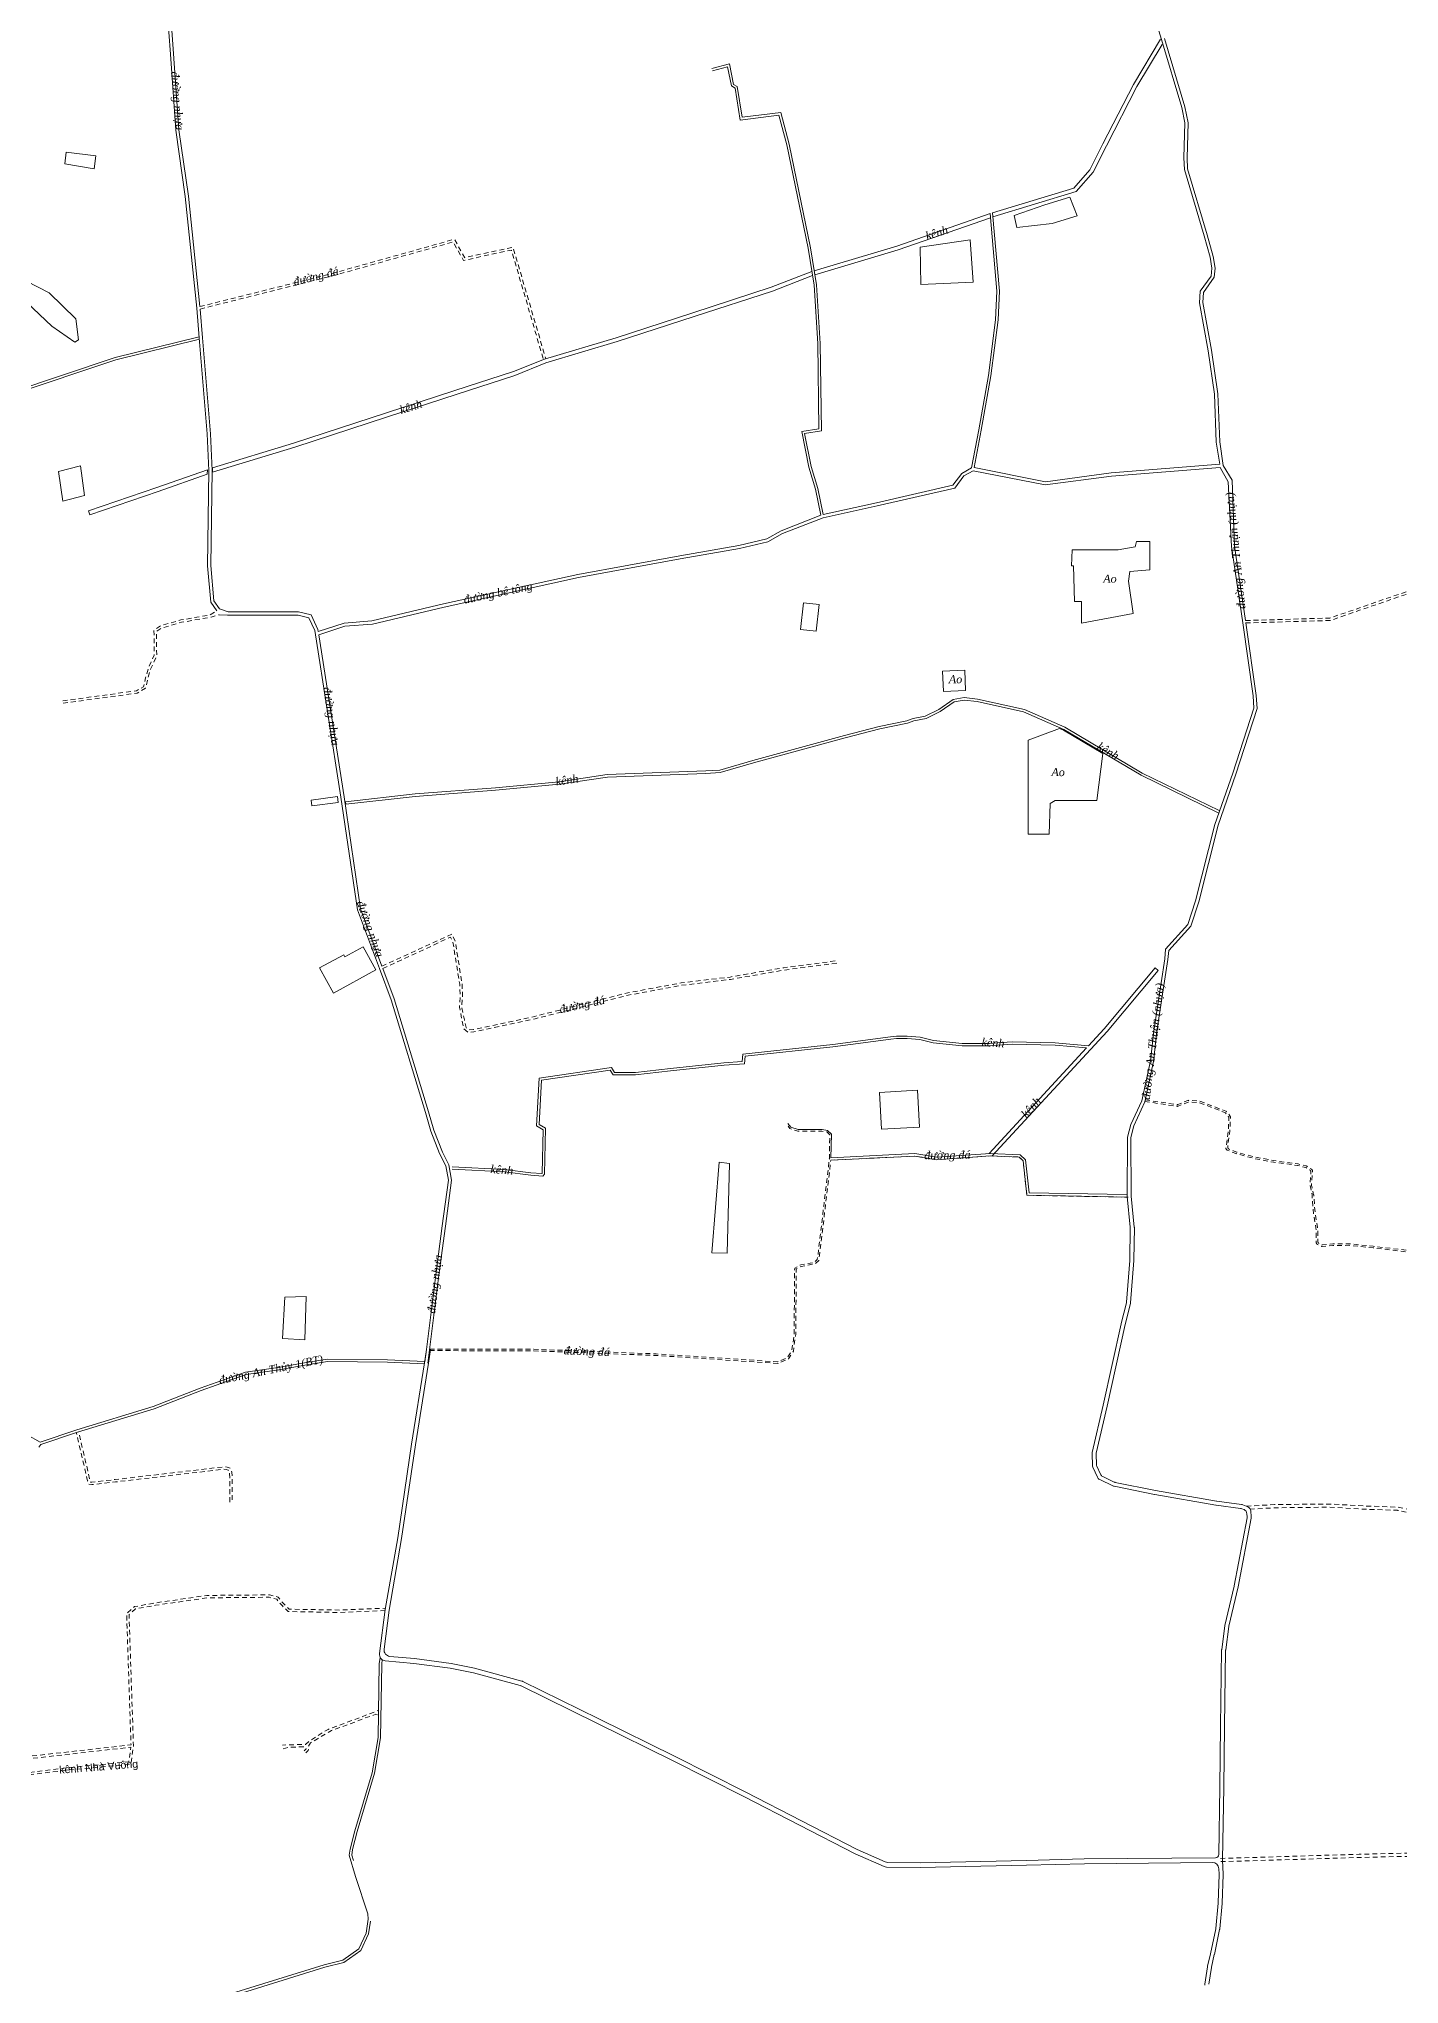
# Model space of a CAD drawing. Header units: metres. Extents: x 556238 to 587446, y 1177111 to 1219372.
# Drawn here: x 561536 to 563236, y 1209762 to 1212193 of the extents above; entities that cross this region are included whole.
import ezdxf

# ---------------------------------------------------------------- set-up
doc = ezdxf.new("R2010")
doc.units = ezdxf.units.M
doc.header["$MEASUREMENT"] = 0
doc.linetypes.add('Xr_Nen GT$0$MON', pattern=[10, 6, -4])
for name, color, linetype, lineweight in [('Xr_Nen GT$0$DUONG BT-NEN BT', 38, 'Continuous', 0), ('Xr_Nen GT$0$DUONG NHUA', 38, 'Continuous', 0), ('Xr_Nen GT$0$DUONG_DA', 38, 'Xr_Nen GT$0$MON', 0), ('Xr_Nen GT$0$TEN DUONG', 7, 'Continuous', 0), ('Xr_Nen GT$1$SONG_HO', 250, 'Continuous', 0)]:
    doc.layers.add(name, color=color, linetype=linetype, lineweight=lineweight)
doc.styles.add('Xr_Nen GT$0$ROMANS', font='romans.shx')
doc.styles.add('Xr_Nen GT$0$STANDARD', font='VNARIAL.TTF')
doc.linetypes.add('Xr_Nen GT$0$TL_P', pattern='A,2,[130,ltypeshp.shx,S=1,R=0,X=0,Y=-1],2', length=4)
doc.linetypes.add('Xr_Nen GT$1$TL_T', pattern='A,2,[130,ltypeshp.shx,S=1,R=0,X=0,Y=1],2', length=4)

msp = doc.modelspace()

# ---------------------------------------------------------------- linework, layer by layer
at = {"layer": 'Xr_Nen GT$0$DUONG BT-NEN BT', "flags": 128}
for points in [[(561884.70284, 1211452.2465), (561917.36706, 1211462.9976), (561951.94263, 1211465.56534), (562041.38827, 1211486.89603), (562209.37684, 1211523.76687), (562336.70069, 1211547.15471), (562410.5343, 1211559.94086), (562445.55342, 1211568.31847), (562463.66472, 1211578.3384), (562513.28473, 1211597.82885), (562506.47514, 1211630.17167), (562498.00295, 1211657.75597), (562489.2504, 1211702.18858), (562510.84821, 1211705.54213), (562509.2777, 1211812.13647), (562504.6435, 1211885.24142), (562497.43835, 1211931.2764), (562470.45339, 1212060.66097), (562460.72502, 1212097.81797), (562412.33051, 1212091.59338), (562405.95658, 1212131.45293), (562401.40482, 1212134.26458), (562396.60748, 1212157.94044), (562377.62044, 1212153.06582)], [(562376.87443, 1212155.97159), (562398.92052, 1212161.63156), (562404.08699, 1212136.13398), (562408.70201, 1212133.28326), (562414.83346, 1212094.94003), (562462.95898, 1212101.13003), (562473.37474, 1212061.34759), (562500.39059, 1211931.81494), (562507.62876, 1211885.56896), (562512.2763, 1211812.25353), (562513.88632, 1211702.97791), (562492.7976, 1211699.70342), (562500.91635, 1211658.48824), (562509.3828, 1211630.92265), (562516.16609, 1211598.70473), (562582.51262, 1211613.18062), (562678.27149, 1211635.21012), (562689.1911, 1211649.90158), (562701.56703, 1211656.94319), (562710.62923, 1211704.53732), (562722.84375, 1211772.20311), (562731.62813, 1211841.95408), (562733.27103, 1211877.5772), (562724.92452, 1211974.69238)], [(562727.85536, 1211975.62575), (562736.27697, 1211877.6368), (562734.61947, 1211841.69714), (562725.81025, 1211771.74889), (562713.57897, 1211703.99028), (562704.67278, 1211657.21556), (562793.85916, 1211639.54789), (562876.20315, 1211650.53546), (563011.71415, 1211661.33383)], [(561198.16553, 1211652.42441), (561311.58548, 1211686.4942), (561501.1078, 1211748.04345), (561632.08065, 1211791.8979), (561736.65402, 1211817.57553)], [(561500.83574, 1211751.11606), (561631.24528, 1211794.7819), (561735.93863, 1211820.48899)], [(561885.51802, 1211448.30371), (561918.15207, 1211459.04488), (561952.55863, 1211461.60008), (562042.28105, 1211482.99677), (562210.16716, 1211519.84513), (562337.40331, 1211543.21685), (562411.3417, 1211556.02114), (562447.01348, 1211564.5549), (562465.37143, 1211574.71128), (562515.86547, 1211594.54503), (562583.38738, 1211609.27738), (562680.60338, 1211631.6421), (562691.89993, 1211646.8407), (562703.40783, 1211653.38842), (562793.73164, 1211635.49542), (562876.62685, 1211646.55654), (563012.30437, 1211657.36819)], [(562017.81268, 1210540.18052), (561971.60693, 1210542.23662), (561896.21481, 1210543.09931), (561867.60445, 1210538.69705), (561835.03121, 1210532.73242), (561793.97606, 1210526.74954), (561737.49394, 1210506.81478), (561678.75444, 1210484.02088), (561583.11073, 1210454.86954), (561537.42125, 1210439.25954), (561520.94811, 1210448.75432), (561453.24822, 1210428.49443), (561346.06699, 1210391.69046), (561248.5321, 1210358.98762), (561245.39205, 1210359.69692), (561171.47562, 1210490.34894), (561133.68966, 1210558.02264), (561093.17328, 1210632.32814), (561063.95293, 1210685.33047), (561022.5363, 1210757.35781), (561010.45434, 1210786.00717), (560980.78644, 1210833.04736), (560940.27081, 1210905.31865)], [(562895.53224, 1210748.67705), (562773.42879, 1210750.86068), (562768.76975, 1210792.36982), (562762.36022, 1210798.64836), (562725.2088, 1210800.04894), (562657.56278, 1210795.40344), (562630.66161, 1210799.91609), (562525.82219, 1210794.81016), (562526.35806, 1210824.35529), (562521.54359, 1210828.92416), (562514.70757, 1210829.97167), (562484.66823, 1210830.12544), (562475.77945, 1210833.02121), (562471.96454, 1210837.74921)], [(562525.8679, 1210791.80883), (562630.48439, 1210796.90391), (562657.41537, 1210792.38626), (562725.2552, 1210797.04506), (562761.08893, 1210795.69415), (562765.90758, 1210790.97398), (562770.74121, 1210747.90932), (562897.48265, 1210745.5921)], [(561535.79978, 1210433.22076), (561538.1792, 1210436.34824), (561584.03327, 1210452.01446), (561679.73577, 1210481.18373), (561738.53606, 1210504.00122), (561794.69841, 1210523.82312), (561835.51785, 1210529.77165), (561868.10285, 1210535.73843), (561896.42719, 1210540.09669), (561971.52307, 1210539.23738), (562017.67932, 1210537.18348)], [(561776.53891, 1209750.27974), (561892.19755, 1209786.0841), (561915.50815, 1209792.03089), (561935.60213, 1209806.06692), (561944.66792, 1209825.88409), (561947.49414, 1209843.40386), (561946.78307, 1209850.02027), (561931.47656, 1209896.6912), (561923.80414, 1209923.23052), (561924.97735, 1209930.75866), (561930.49735, 1209953.66811), (561952.43251, 1210026.25811), (561959.91981, 1210070.25339), (561961.23793, 1210162.25995), (561962.22552, 1210170.10882)], [(561928.89154, 1209916.43502), (561926.8707, 1209923.42524), (561927.92265, 1209930.17534), (561933.39385, 1209952.88221), (561955.35852, 1210025.56988), (561962.91619, 1210069.97861), (561964.23607, 1210162.10805), (561964.96012, 1210167.62014)], [(561776.8721, 1209747.24242), (561893.01245, 1209783.1959), (561916.77862, 1209789.25892), (561937.99017, 1209804.07559), (561947.56496, 1209825.00539), (561950.13733, 1209840.95158)]]:
    msp.add_lwpolyline(points, dxfattribs=at)
at = {"layer": 'Xr_Nen GT$0$DUONG NHUA', "flags": 128}
for points in [[(563011.71415, 1211661.33383), (563007.39769, 1211688.932), (563005.33884, 1211748.82258), (562997.38471, 1211803.20373), (562986.64523, 1211863.11054), (562987.3541, 1211877.51545), (563001.02736, 1211896.57314), (563001.92708, 1211906.27951), (562999.70411, 1211920.02054), (562992.10547, 1211946.88792), (562967.57647, 1212029.87995), (562966.91991, 1212044.32362), (562968.17226, 1212087.91095), (562964.29087, 1212107.16978), (562938.85717, 1212192.32855), (562924.77961, 1212238.563), (562917.94389, 1212258.89487), (562889.56019, 1212320.56068), (562841.84553, 1212410.2995), (562812.62333, 1212463.37315), (562794.35789, 1212496.17334), (562779.38775, 1212529.03352), (562778.50273, 1212538.8828)], [(561758.19731, 1211478.20937), (561750.49447, 1211489.26401), (561746.69394, 1211534.64583), (561748.17846, 1211653.46909), (561746.18825, 1211699.30756), (561736.28003, 1211819.22941), (561733.08883, 1211856.52638), (561718.60756, 1211995.89122), (561706.81973, 1212079.05251), (561700.657, 1212167.99868), (561692.1197, 1212285.93058), (561683.93692, 1212339.19917), (561700.47405, 1212408.85494), (561730.74559, 1212488.11269)], [(561736.91457, 1211858.41071), (561722.57844, 1211996.37878), (561710.80026, 1212079.47198), (561704.647, 1212168.28132), (561696.09768, 1212286.37937), (561689.57552, 1212328.83755)], [(563044.09017, 1211466.09285), (563030.23239, 1211559.10836), (563027.35339, 1211641.42828), (563015.9973, 1211659.79099), (563011.97533, 1211689.30397), (563009.31719, 1211749.26159), (563001.33329, 1211803.84627), (562990.66276, 1211863.36844), (562991.29133, 1211876.14145), (563004.91011, 1211895.12322), (563005.95692, 1211906.41649), (563003.61592, 1211920.88711), (562995.94809, 1211947.99913), (562971.55026, 1212030.54736), (562970.92252, 1212044.35704), (562972.18374, 1212088.25305), (562968.1759, 1212108.13928), (562942.68683, 1212193.48345)], [(561884.70284, 1211452.2465), (561884.36242, 1211455.04), (561875.92163, 1211473.05786), (561860.21935, 1211476.94998), (561772.25733, 1211476.87019), (561761.40476, 1211480.60295), (561754.39082, 1211490.66893), (561750.69603, 1211534.78808), (561752.17954, 1211653.53091), (561750.18109, 1211699.55909), (561740.26597, 1211819.56459), (561737.2007, 1211855.38975)], [(562896.03293, 1210746.41807), (562896.52, 1210820.5057), (562900.6941, 1210836.17309), (562914.27264, 1210866.11199), (562925.00681, 1210915.71646), (562929.25104, 1210953.45961), (562943.03182, 1211043.21682), (562944.03412, 1211055.48211), (562971.9411, 1211086.3941), (562981.64803, 1211115.86498), (563005.78801, 1211211.44837), (563027.99137, 1211275.51928), (563054.52689, 1211356.49682), (563053.40016, 1211372.13757), (563040.45881, 1211463.32212), (563026.27386, 1211558.53365), (563022.42273, 1211639.57065), (563012.30437, 1211657.36819)], [(562018.22694, 1210539.7877), (562020.13238, 1210555.29687), (562032.29129, 1210651.74614), (562039.89353, 1210709.80023), (562047.60111, 1210766.63573), (562044.50405, 1210784.70649), (562036.4433, 1210799.91816), (562025.62007, 1210827.86186), (562018.94288, 1210851.15337), (561976.0234, 1210992.25072), (561961.34734, 1211031.38777), (561933.8752, 1211104.77148), (561913.25166, 1211245.21963), (561880.49899, 1211453.85798), (561873.10837, 1211469.63414), (561859.73279, 1211472.94953), (561771.59042, 1211472.86959), (561761.16417, 1211473.37526)], [(561964.58597, 1211034.14571), (561937.7708, 1211105.77452), (561917.20634, 1211245.82037), (561885.51802, 1211448.30371)], [(562901.00707, 1210746.92593), (562900.52, 1210819.982), (562904.4739, 1210834.82291), (562918.09185, 1210864.84867), (562928.95914, 1210915.06831), (562933.21696, 1210952.93239), (562947.00699, 1211042.74983), (562947.91055, 1211053.80676), (562975.47611, 1211084.34056), (562985.49157, 1211114.74817), (563009.62399, 1211210.30163), (563031.78195, 1211274.24151), (563058.57311, 1211355.99918), (563057.37989, 1211372.56282), (563044.52977, 1211463.10458)], [(562022.03407, 1210537.97312), (562024.10176, 1210554.80283), (562036.25868, 1210651.2363), (562043.85847, 1210709.27177), (562051.64732, 1210766.70644), (562048.33838, 1210786.01346), (562040.08813, 1210801.58273), (562029.41536, 1210829.13798), (562022.77912, 1210852.28663), (561979.81332, 1210993.53628), (561965.64145, 1211031.32877)]]:
    msp.add_lwpolyline(points, dxfattribs=at)
for points in [[(562896.03293, 1210746.41807), (562899.95737, 1210707.98123, -0.0289368208), (562899.98781, 1210707.28799), (562899.42451, 1210666.95848, -0.0164559697), (562899.40601, 1210666.56408), (562895.23834, 1210614.43851, -0.0415464172), (562895.07698, 1210613.45628), (562888.57837, 1210587.56049, 0.0069329554), (562888.54011, 1210587.39856), (562865.96866, 1210485.57434, -0.0017445262), (562865.95945, 1210485.5335), (562852.39515, 1210426.30156, 0.0626170244), (562852.24563, 1210424.81211), (562852.60617, 1210410.40495, 0.1008722926), (562853.14339, 1210408.06939), (562858.80614, 1210395.62857, 0.1753017134), (562861.65999, 1210392.71024), (562878.17723, 1210384.74181, 0.0623660045), (562879.5902, 1210384.26583), (562930.38168, 1210373.95125, 0.0076377059), (562930.56185, 1210373.91752), (563006.99754, 1210360.81238, 0.0090419082), (563007.21204, 1210360.77958), (563037.69748, 1210356.68122, -0.0667859993), (563039.23668, 1210356.26018), (563042.09075, 1210355.05221, -0.2813199944), (563045.73593, 1210349.96725), (563046.00928, 1210346.25409, -0.065085002), (563045.92144, 1210344.70112), (563029.90855, 1210259.83409, -0.0114521508), (563029.85142, 1210259.56528), (563018.2431, 1210210.49534, 0.0247459475), (563018.1352, 1210209.91169), (563014.15338, 1210180.22509, 0.0291980938), (563014.10095, 1210179.5269), (563012.52415, 1210084.39513, 0.0015367407), (563012.52365, 1210084.35825), (563011.73246, 1210008.47901, -0.0013371737), (563011.73204, 1210008.44692), (563010.40114, 1209924.08742, -0.4067340798), (563006.44096, 1209920.15071), (562842.43007, 1209918.53864), (562770.10602, 1209916.79351), (562637.32729, 1209913.75166), (562596.61117, 1209914.32236, -0.1006226184), (562593.49663, 1209915.00115), (562558.58725, 1209930.38834), (562419.46679, 1210001.86413), (562330.22331, 1210046.94259), (562235.70429, 1210093.66741), (562140.84384, 1210140.37078, 0.0486935691), (562139.38908, 1210140.91867), (562080.29201, 1210156.82205), (562051.01356, 1210162.74217), (562005.10046, 1210168.95664), (561974.49444, 1210171.70768, -0.425795417), (561967.27714, 1210180.7049), (561973.62157, 1210229.60374), (561989.16559, 1210319.0066), (562006.36516, 1210436.07895), (562022.68943, 1210537.93089), (562025.08159, 1210554.58602)], [(562901.00707, 1210746.92593), (562904.96092, 1210708.20098, -0.0289368208), (562904.99137, 1210707.50774), (562904.42172, 1210666.72406, -0.0164559697), (562904.40322, 1210666.32966), (562900.18927, 1210613.62515, -0.0415464172), (562900.0279, 1210612.64292), (562893.44487, 1210586.41071, 0.0069329554), (562893.40661, 1210586.24878), (562870.84639, 1210484.47522, -0.0017445262), (562870.83718, 1210484.43438), (562857.40931, 1210425.79821, 0.0626170244), (562857.25979, 1210424.30876), (562857.57911, 1210411.54881, 0.1008722926), (562858.11633, 1210409.21325), (562862.60763, 1210399.34606, 0.1753017134), (562865.46148, 1210396.42772), (562879.78588, 1210389.51719, 0.0623660045), (562881.19885, 1210389.04121), (562931.3019, 1210378.86643, 0.0076377059), (562931.48207, 1210378.8327), (563007.75335, 1210365.75575, 0.0090419082), (563007.96785, 1210365.72295), (563039.02854, 1210361.54726, -0.0667859993), (563040.56774, 1210361.12622), (563046.85297, 1210358.46603, -0.2813199944), (563050.49815, 1210353.38106), (563051.04377, 1210345.96932, -0.065085002), (563050.95593, 1210344.41635), (563034.80062, 1210258.79449, -0.0114521508), (563034.74349, 1210258.52567), (563023.16581, 1210209.58523, 0.0247459475), (563023.05791, 1210209.00159), (563019.14785, 1210179.85004, 0.0291980938), (563019.09542, 1210179.15185), (563017.52371, 1210084.32763, 0.0015367407), (563017.52322, 1210084.29075), (563016.73205, 1210008.41351, -0.0013371737), (563016.73163, 1210008.38142), (563015.29595, 1209917.37996, 0.0121405519), (563015.29842, 1209917.08864), (563015.87911, 1209899.3827, -0.0168751437), (563015.87872, 1209898.97781), (563014.63959, 1209863.29199, -0.0139242674), (563014.6187, 1209862.95852), (563011.72742, 1209831.06359, -0.0296736366), (563011.62128, 1209830.36001), (563004.99433, 1209799.1248, -0.0048107008), (563004.96928, 1209799.0121), (563001.36209, 1209783.48772, 0.0218967362), (563001.26572, 1209782.97137), (562998.31422, 1209762.13764, 0.0583678872)], [(562020.13238, 1210555.29687), (562017.746, 1210538.682), (562001.423, 1210436.838), (561984.22824, 1210319.79836), (561968.677, 1210230.354), (561961.52075, 1210175.19813, 0.425795417), (561968.73805, 1210166.20091), (562004.42916, 1210162.99279), (562050.01555, 1210156.82254), (562078.91648, 1210150.97876), (562137.26432, 1210135.277, -0.0486935691), (562138.71908, 1210134.72911), (562233.04971, 1210088.28659), (562327.54121, 1210041.57537), (562416.74321, 1209996.51787), (562556.00401, 1209924.96997), (562592.19283, 1209909.01884, 0.1006226184), (562595.30737, 1209908.34005), (562637.35396, 1209907.75069), (562770.2471, 1209910.79516), (562842.53193, 1209912.53936), (563002.57277, 1209914.1124, -0.4075058029), (563010.6471, 1209906.37502), (563010.87627, 1209899.38752, -0.0168751437), (563010.87588, 1209898.98263), (563009.64743, 1209863.60469, -0.0139242673), (563009.62654, 1209863.27122), (563006.77465, 1209831.81078, -0.0296736366), (563006.66851, 1209831.1072), (563000.11318, 1209800.20958, -0.0048107008), (563000.08813, 1209800.09687), (562996.44225, 1209784.40597, 0.0218967362), (562996.34588, 1209783.88962), (562993.2815, 1209762.2591, 0.0583678872), (562993.24782, 1209760.86343)]]:
    msp.add_lwpolyline(points, format="xyb", dxfattribs=at)
at = {"layer": 'Xr_Nen GT$0$DUONG_DA', "flags": 128}
for points in [[(561736.91457, 1211858.41071), (561903.75221, 1211900.18196), (562055.15756, 1211942.65251), (562067.98597, 1211919.52525), (562128.46046, 1211932.56943), (562169.27593, 1211793.19373)], [(561737.2007, 1211855.38975), (561904.52179, 1211897.28204), (562053.68444, 1211939.12349), (562066.44237, 1211916.1233), (562126.36554, 1211929.04857), (562166.39685, 1211792.3506)], [(563044.09052, 1211466.09053), (563149.41699, 1211469.22111), (563238.08958, 1211499.80514), (563331.46497, 1211530.92727), (563469.20313, 1211584.64368), (563566.25218, 1211614.34239), (563572.22225, 1211612.73691)], [(563044.10107, 1211463.09185), (563149.963, 1211466.236), (563239.053, 1211496.964), (563332.485, 1211528.105), (563470.081, 1211581.775), (563566.30565, 1211611.22142), (563571.44317, 1211609.83984)], [(561565.53771, 1211365.78185), (561657.60631, 1211378.28627), (561666.58448, 1211383.40461), (561669.20259, 1211394.43037), (561672.52578, 1211406.2819), (561680.01838, 1211422.95034), (561679.57941, 1211454.19506), (561688.12443, 1211459.65685), (561713.33149, 1211466.81096), (561749.01383, 1211472.92279), (561758.19731, 1211478.20937)], [(561565.94145, 1211362.80914), (561658.58661, 1211375.39187), (561669.20227, 1211381.44373), (561672.10748, 1211393.67854), (561675.35389, 1211405.25624), (561683.02743, 1211422.32722), (561682.60259, 1211452.56694), (561689.36818, 1211456.89136), (561713.99617, 1211463.88112), (561750.97438, 1211470.33292), (561761.16417, 1211473.37526)], [(561964.58597, 1211034.14571), (562051.73798, 1211074.35529), (562056.16138, 1211065.31445), (562064.7304, 1211012.03084), (562065.35385, 1210998.24512), (562064.40961, 1210983.09052), (562067.70904, 1210967.2405), (562069.7506, 1210957.43313), (562073.2885, 1210954.57043), (562078.99098, 1210954.97741), (562155.60197, 1210971.4923), (562271.85734, 1211000.94215), (562338.52286, 1211013.2477), (562399.70123, 1211020.62646), (562466.88889, 1211032.31619), (562532.75198, 1211040.94735)], [(561965.64145, 1211031.32877), (562050.33202, 1211070.40271), (562053.27035, 1211064.39717), (562061.74122, 1211011.7239), (562062.34962, 1210998.2707), (562061.39032, 1210982.87426), (562064.772, 1210966.62911), (562067.03164, 1210955.77409), (562072.32151, 1210951.49378), (562079.41597, 1210952.00011), (562156.28663, 1210968.57098), (562272.49866, 1210998.00985), (562338.97519, 1211010.28052), (562400.13826, 1211017.65743), (562467.34111, 1211029.34981), (562533.14179, 1211037.97278)], [(562024.10402, 1210555.80283), (562154.24901, 1210555.50896), (562307.44975, 1210549.72261), (562458.85508, 1210539.76998), (562471.32905, 1210544.93176), (562476.89683, 1210553.71524), (562479.77355, 1210574.74211), (562480.43847, 1210656.94087), (562487.95678, 1210660.99191), (562505.36578, 1210664.11958), (562508.66672, 1210667.49452), (562509.6154, 1210673.51055), (562523.79707, 1210793.44295), (562524.34242, 1210823.51088), (562520.62134, 1210827.04214), (562514.55014, 1210827.97245), (562484.34568, 1210828.12706), (562474.59563, 1210831.30341), (562470.40804, 1210836.49331)], [(562024.0995, 1210553.80283), (562154.20899, 1210553.50904), (562307.3464, 1210547.72509), (562459.18906, 1210537.74371), (562472.6791, 1210543.32594), (562478.81931, 1210553.01246), (562481.77245, 1210574.59789), (562482.42883, 1210655.74147), (562488.62453, 1210659.07986), (562506.3486, 1210662.26413), (562510.54288, 1210666.55243), (562511.59702, 1210673.23725), (562525.61632, 1210791.79657), (562630.48439, 1210796.90391), (562657.41537, 1210792.38626), (562725.2552, 1210797.04506), (562761.08893, 1210795.69415), (562765.90758, 1210790.97398), (562770.74121, 1210747.90932), (562897.48265, 1210745.5921)], [(561774.41967, 1210364.51591), (561774.41819, 1210392.84889), (561774.05549, 1210401.25475), (561772.47907, 1210404.4054), (561770.43327, 1210405.28942), (561766.44745, 1210405.49546), (561703.73886, 1210398.10957), (561631.60092, 1210389.72927), (561602.12055, 1210386.31264), (561598.10747, 1210386.73482), (561596.73988, 1210391.06127), (561582.49166, 1210451.48777), (561585.35477, 1210452.41725), (561599.63412, 1210391.85873), (561600.37568, 1210389.51275), (561602.10461, 1210389.33087), (561631.25555, 1210392.70932), (561703.39031, 1210401.08925), (561766.34872, 1210408.50457), (561771.1275, 1210408.25753), (561774.67274, 1210406.72559), (561777.02509, 1210402.02417), (561777.41819, 1210392.91367), (561777.41967, 1210364.51606)], [(560030.70827, 1209765.65944), (560069.45127, 1209786.03731), (560096.31444, 1209801.77449), (560232.93351, 1209821.1961), (560283.31576, 1209829.10066), (560438.78601, 1209850.12126), (560549.30117, 1209864.76572), (560676.45736, 1209884.99588), (560746.55076, 1209898.75177), (560757.66185, 1209899.65351), (560830.34429, 1209918.61044), (560914.68102, 1209932.77547), (561036.36132, 1209951.95692), (561121.64684, 1209967.34887), (561255.85598, 1209986.42598), (561320.78385, 1209995.06138), (561394.15724, 1210007.67968), (561483.31642, 1210018.70043), (561574.28686, 1210029.88061), (561650.75921, 1210037.08463), (561653.97054, 1210059.76234), (561648.47298, 1210223.89815), (561656.70311, 1210231.0948), (561681.62373, 1210235.53286), (561745.86455, 1210244.84807), (561823.52411, 1210245.61486), (561833.02322, 1210243.03453), (561840.10573, 1210234.78131), (561847.23708, 1210227.76046), (561911.36092, 1210226.58145), (561968.7364, 1210228.85518)], [(560031.03778, 1209796.48272), (560078.87948, 1209818.67569), (560102.6874, 1209824.49687), (560190.99505, 1209837.52612), (560216.68159, 1209840.49419), (560333.24006, 1209856.94921), (560459.31014, 1209871.34947), (560620.16779, 1209896.35989), (560747.88317, 1209919.94634), (560883.90775, 1209951.63216), (561104.67118, 1209985.95691), (561198.38799, 1209996.07627), (561286.73726, 1210013.10112), (561510.94513, 1210045.46199), (561650.92141, 1210061.17888), (561645.42702, 1210225.21985), (561655.35611, 1210233.90212), (561681.14536, 1210238.49487), (561745.63345, 1210247.84593), (561823.90976, 1210248.61882), (561834.69941, 1210245.68792), (561842.30027, 1210236.83069), (561848.48889, 1210230.73795), (561911.32908, 1210229.58255), (561968.6176, 1210231.85282)], [(561869.47135, 1210050.97674), (561872.50463, 1210054.00776), (561872.79812, 1210059.58101), (561875.43999, 1210063.68766), (561884.14827, 1210068.86977), (561901.39067, 1210078.98359), (561912.64304, 1210083.3835), (561920.07943, 1210085.63231), (561942.58416, 1210094.33439), (561956.89032, 1210099.34321), (561960.32445, 1210098.49743), (561960.41295, 1210104.67485), (561959.61793, 1210103.88601), (561935.06723, 1210094.54016), (561913.73156, 1210086.65453), (561897.16946, 1210080.42396), (561873.77221, 1210065.95109), (561868.90101, 1210061.76496), (561840.45349, 1210060.88879)], [(560032.30022, 1209793.76128), (560079.87637, 1209815.83106), (560103.26387, 1209821.54945), (560191.41695, 1209834.55588), (560216.78472, 1209837.24786), (560333.64594, 1209853.97679), (560456.83635, 1209868.05404), (560620.68021, 1209893.40211), (560746.5077, 1209916.14011), (560884.44625, 1209948.67984), (561105.12282, 1209982.99109), (561199.55705, 1209992.57177), (561287.17274, 1210010.13288), (561511.32687, 1210042.48601), (561650.71036, 1210058.13633), (561648.12079, 1210039.84937), (561573.96314, 1210032.86339), (561482.9484, 1210021.67777), (561393.71876, 1210010.64832), (561320.3317, 1209998.02766), (561255.44712, 1209989.39802), (561121.16916, 1209970.31113), (561035.86127, 1209954.91514), (560914.19898, 1209935.73653), (560829.71603, 1209921.54694), (560757.15815, 1209902.62249), (560746.13924, 1209901.72823), (560675.93264, 1209887.95012), (560548.86837, 1209867.73459), (560438.38799, 1209853.09474), (560282.88224, 1209832.06934), (560232.48987, 1209824.1632), (560095.30756, 1209804.66151), (560067.99403, 1209788.6605), (560029.31173, 1209768.31456)], [(561840.99797, 1210056.35446), (561847.2601, 1210058.1144), (561867.80788, 1210058.7988), (561869.66706, 1210056.15885), (561867.41661, 1210053.7145)]]:
    msp.add_lwpolyline(points, dxfattribs=at)
for points in [[(563601.74339, 1211229.95149), (563583.16746, 1211118.44559, 0.0072691096), (563583.1413, 1211118.27312), (563569.55953, 1211019.02325, -0.0156090977), (563569.49719, 1211018.65395), (563562.98743, 1210986.27949, 0.0253475414), (563562.89794, 1210985.67817), (563558.99047, 1210945.54742, -0.0139595879), (563558.94872, 1210945.21507), (563547.68327, 1210872.11018, 0.0039360117), (563547.66962, 1210872.01671), (563538.45842, 1210805.27846, 0.0105300183), (563538.42915, 1210805.02747), (563531.75817, 1210735.04364, 0.0030039808), (563531.75176, 1210734.97183), (563527.1785, 1210680.01134, -0.0002205686), (563527.17805, 1210680.00607), (563520.57182, 1210601.45245, 0.0123910854), (563520.55425, 1210601.15563), (563519.99863, 1210584.98183, 0.1749443491), (563521.24936, 1210581.10459), (563525.47003, 1210575.64863, 0.1093522529), (563527.46271, 1210573.98877), (563546.90216, 1210563.95, 0.0072809085), (563547.05856, 1210563.87209), (563604.21184, 1210536.43515, 0.0190963459), (563604.63213, 1210536.25279), (563674.85723, 1210508.91874, -0.0017192295), (563674.89563, 1210508.90364), (563714.12829, 1210493.32141, -0.0476371757), (563715.14361, 1210492.80147), (563732.16492, 1210481.92797, -0.0472515552), (563733.05679, 1210481.23163), (563738.4503, 1210476.13261, -0.2770725383), (563740.11463, 1210470.18546), (563729.00633, 1210429.68787, 0.0988604576), (563728.84051, 1210427.34404), (563730.27758, 1210416.03992, 0.1040505032), (563731.08701, 1210413.70582), (563737.05912, 1210403.76898, 0.0969715708), (563738.60439, 1210402.05781), (563768.43852, 1210379.70746, 0.0147351903), (563768.72762, 1210379.50391), (563808.48874, 1210353.22447, 0.0142727105), (563808.77972, 1210353.04386), (563832.19599, 1210339.42009, 0.0444557314), (563833.16026, 1210338.96838), (563870.57924, 1210325.34204, 0.0268612115), (563871.19552, 1210325.15442), (563887.26788, 1210321.19039, 0.0559002071), (563888.59399, 1210321.01684), (563905.80755, 1210320.69935, 0.0486468773), (563906.96871, 1210320.79101), (563926.8387, 1210324.32452, 0.013816863), (563927.16339, 1210324.39156), (563967.73491, 1210333.94487, -0.0293439501), (563968.42811, 1210334.06571), (563995.84791, 1210337.20278, -0.0921703442), (563998.03601, 1210337.04956), (564005.5879, 1210335.09122, -0.0991932451), (564007.70915, 1210334.0627), (564038.55131, 1210310.65486, 0.031046043), (564039.17104, 1210310.24248), (564093.51088, 1210278.76311, -0.0968946573), (564095.24558, 1210277.24702), (564097.43559, 1210274.42149, -0.1871196734), (564098.67382, 1210270.26297), (564097.95234, 1210261.32671, -0.0488995319), (564097.74471, 1210260.17448), (564089.65654, 1210231.61797, -0.0260985961), (564089.45479, 1210231.02543), (564065.6634, 1210171.52436, 0.0322262708), (564065.42333, 1210170.78997), (564062.62165, 1210159.88665, 0.0185030208), (564062.52716, 1210159.4529), (564055.04575, 1210117.7504, -0.0309017376), (564054.87013, 1210117.03058), (564043.03831, 1210078.92718, 0.0122983515), (564042.95775, 1210078.64327), (564026.11692, 1210013.20488, 0.0148231074), (564026.03853, 1210012.85795), (564016.59695, 1209964.4439, -0.4334041122), (564012.88793, 1209962.11717), (563995.98249, 1209966.57229, -0.0350376053), (563995.18731, 1209966.84264), (563983.49835, 1209971.7539, -0.0509096686), (563982.42857, 1209972.33763), (563974.45048, 1209977.81014, 0.0275770712), (563973.88532, 1209978.15361), (563950.87994, 1209990.45247, 0.0296243024), (563950.23476, 1209990.7497), (563895.74318, 1210012.041, -0.0024569204), (563895.68837, 1210012.06273), (563849.88865, 1210030.47873, -0.0238206583), (563849.36928, 1210030.71689), (563815.26712, 1210048.36602, 0.0461882052), (563814.24205, 1210048.78172), (563794.82574, 1210054.63838, -0.0264319972), (563794.22934, 1210054.85326), (563781.73112, 1210060.1177, -0.0677110741), (563780.33858, 1210060.94088), (563761.62981, 1210075.73535, -0.041466444), (563760.90423, 1210076.41398), (563738.92997, 1210100.67723, 0.0138821838), (563738.6996, 1210100.91783), (563720.82967, 1210118.57245, 0.0109022209), (563720.63959, 1210118.75222), (563691.11569, 1210145.47994, 0.0236843825), (563690.67695, 1210145.84085), (563624.83234, 1210194.96856, -0.0061497006), (563624.71514, 1210195.05826), (563518.08031, 1210278.78069, 0.0404960023), (563517.27117, 1210279.31622), (563489.66775, 1210294.52941, 0.0319974195), (563488.97358, 1210294.85599), (563456.85391, 1210307.52763, 0.0256556016), (563456.27069, 1210307.7238), (563434.4567, 1210313.83546, 0.0539760082), (563433.18265, 1210314.04802), (563400.43887, 1210315.93198, -0.0424169703), (563399.43296, 1210316.07605), (563350.56483, 1210327.36568, -0.0191498571), (563350.12148, 1210327.48616), (563304.43588, 1210341.80025, 0.0113830255), (563304.17342, 1210341.87596), (563265.67711, 1210352.03849, 0.0160896797), (563265.30086, 1210352.12497), (563234.77339, 1210358.11468, 0.0398498983), (563233.82472, 1210358.22339), (563194.14007, 1210359.59029, -0.0054715986), (563194.00889, 1210359.59625), (563149.4678, 1210362.10732, 0.0166750784), (563149.06782, 1210362.11651), (563080.4143, 1210361.40404, 0.0125416249), (563080.11354, 1210361.39337), (563044.96968, 1210359.26312)], [(562918.16988, 1210865.20929), (562958.14884, 1210859.08309, 0.1349185772), (562959.72821, 1210859.26738), (562972.21529, 1210864.31844, -0.1113488619), (562973.5177, 1210864.5321), (562985.47794, 1210863.82339, -0.0783208681), (562986.39045, 1210863.62364), (563018.17813, 1210851.22735, -0.1326836644), (563019.43718, 1210850.2984), (563022.4389, 1210846.51977, -0.1805092277), (563023.0871, 1210844.52467), (563022.42615, 1210829.17462, -0.0225500295), (563022.40235, 1210828.90521), (563019.51958, 1210807.39376, 0.3452983426), (563021.39672, 1210804.20278), (563031.98995, 1210800.04409, 0.0268576935), (563032.29563, 1210799.94266), (563053.64745, 1210794.10944, 0.019631105), (563053.87686, 1210794.05634), (563079.00223, 1210789.27181, 0.0128155466), (563079.15397, 1210789.24692), (563109.05464, 1210785.12732, -0.026507012), (563109.36679, 1210785.06732), (563119.16656, 1210782.63883, -0.0832729949), (563120.07707, 1210782.24409), (563124.18325, 1210779.58168, -0.2690009182), (563125.54651, 1210776.89788), (563125.32979, 1210773.00183, -0.0060057635), (563125.32492, 1210772.92993), (563124.41243, 1210761.48938, 0.0728622907), (563124.46969, 1210760.62153), (563127.10758, 1210748.32642, -0.0329733122), (563127.16486, 1210747.93535), (563129.05886, 1210724.16127, 0.0228140073), (563129.09301, 1210723.88978), (563131.91869, 1210707.50118, -0.0290860758), (563131.95787, 1210707.15465), (563132.46181, 1210697.90501, -0.0165517473), (563132.46604, 1210697.70648), (563132.36333, 1210688.98283, 0.2965709094), (563134.11431, 1210686.21979), (563138.1948, 1210684.35166, 0.1294663867), (563139.70028, 1210684.09038), (563153.25669, 1210685.25451, -0.0199142614), (563153.49531, 1210685.26545), (563173.05431, 1210685.38313, -0.0281653408), (563173.39159, 1210685.36615), (563203.42102, 1210682.15236, -0.002840483), (563203.4549, 1210682.14854), (563246.00142, 1210677.1056, -0.015017528), (563246.17962, 1210677.07903), (563275.28776, 1210671.84107, -0.2070696539), (563277.27236, 1210670.52256), (563279.88839, 1210666.49474)], [(562918.59367, 1210867.16769), (562957.90844, 1210861.14327, 0.1349185772), (562959.4878, 1210861.32757), (562971.8834, 1210866.34162, -0.1113488619), (562973.18581, 1210866.55528), (562985.9109, 1210865.80125, -0.078320868), (562986.82342, 1210865.60149), (563019.4081, 1210852.89439, -0.1326836644), (563020.66715, 1210851.96544), (563024.46915, 1210847.17939, -0.1805092277), (563025.11736, 1210845.18429), (563024.42041, 1210828.99842, -0.0225500295), (563024.39661, 1210828.72901), (563021.71015, 1210808.68239, 0.3452983426), (563023.58728, 1210805.4914), (563032.62074, 1210801.94506, 0.0268576935), (563032.92641, 1210801.84363), (563054.09874, 1210796.05944, 0.019631105), (563054.32816, 1210796.00634), (563079.326, 1210791.24609, 0.0128155467), (563079.47773, 1210791.22121), (563109.43273, 1210787.09413, -0.0265070121), (563109.74487, 1210787.03412), (563119.9732, 1210784.49943, -0.0832729949), (563120.88371, 1210784.10469), (563126.24459, 1210780.62875, -0.2690009182), (563127.60784, 1210777.94495), (563127.32537, 1210772.86677, -0.0060057635), (563127.3205, 1210772.79487), (563126.4294, 1210761.62244, 0.0728622906), (563126.48665, 1210760.7546), (563129.09078, 1210748.61687, -0.0329733122), (563129.14805, 1210748.2258), (563131.04529, 1210724.41111, 0.0228140073), (563131.07944, 1210724.13962), (563133.9094, 1210707.72625, -0.0290860758), (563133.94858, 1210707.37972), (563134.46245, 1210697.94768, -0.0165517473), (563134.46668, 1210697.74916), (563134.3785, 1210690.25988, 0.2965709093), (563136.12949, 1210687.49683), (563138.54845, 1210686.38939, 0.1294663867), (563140.05393, 1210686.12811), (563153.16497, 1210687.25399, -0.0199142614), (563153.40359, 1210687.26494), (563173.15502, 1210687.38377, -0.0281653408), (563173.49231, 1210687.36679), (563203.64515, 1210684.1398, -0.002840483), (563203.67902, 1210684.13598), (563246.2965, 1210679.08462, -0.015017528), (563246.4747, 1210679.05805), (563276.49367, 1210673.65619, -0.2070696539), (563278.47827, 1210672.33768), (563281.56567, 1210667.58412)], [(563012.73327, 1209919.21211), (563186.20213, 1209924.39486, -0.0013570364), (563186.22926, 1209924.3956), (563242.81802, 1209925.77891, -0.0068059247), (563242.95412, 1209925.78039), (563300.91744, 1209925.61907, 0.0048958873), (563301.01535, 1209925.61975), (563345.61526, 1209926.36911, 0.0195323138), (563346.00515, 1209926.39091), (563412.36139, 1209932.70841, -0.019905959), (563412.75875, 1209932.73033), (563448.90006, 1209933.28356, 0.0171692332), (563449.24292, 1209933.30059), (563495.47746, 1209937.19236, 0.0199971505), (563495.87418, 1209937.24179), (563528.95924, 1209942.71536, -0.0489951401), (563529.93466, 1209942.77988), (563554.23483, 1209942.00518, -0.0336471262), (563554.90372, 1209941.93865), (563629.82316, 1209929.35513, -0.0263252916), (563630.33673, 1209929.2408), (563705.01242, 1209908.43823, 0.0065458807), (563705.13898, 1209908.40476), (563749.42023, 1209897.30986, 0.0184447882), (563749.78101, 1209897.23349), (563802.09097, 1209888.16092, 0.0056553764), (563802.20262, 1209888.14286), (563884.90481, 1209875.71901, -0.0126369719), (563885.15368, 1209875.67516), (563924.29353, 1209867.75521, -0.0001023892), (563924.29554, 1209867.7548), (563937.74625, 1209865.02732, 0.0609630354), (563938.95728, 1209864.93231), (563952.29052, 1209865.5125, 0.0354555094), (563952.99411, 1209865.59332), (563972.68554, 1209869.28346, 0.0896703354), (563974.34801, 1209869.91704), (563984.77987, 1209876.21245, -0.0691385268), (563986.04477, 1209876.75459), (564001.21453, 1209880.9017, -0.0270837152), (564001.74361, 1209881.01597), (564015.32531, 1209883.18759, 0.042594543), (564016.15053, 1209883.39277), (564042.38006, 1209892.34265, 0.4184576412), (564044.23621, 1209896.19169), (564034.22137, 1209924.20928, 0.0057821741), (564034.17316, 1209924.33941), (564027.45184, 1209941.85406, 0.0733669951), (564026.59243, 1209943.38009), (564016.51175, 1209956.38591, 0.1649101938), (564014.9051, 1209957.44902), (563994.69178, 1209962.77587, -0.0350376053), (563993.89661, 1209963.04621), (563981.57246, 1209968.22436, -0.0509096686), (563980.50268, 1209968.80809), (563972.36992, 1209974.38669, 0.0275770712), (563971.80476, 1209974.73016), (563949.20328, 1209986.81309, 0.0296243024), (563948.55809, 1209987.11033), (563894.26915, 1210008.32245, -0.0024569204), (563894.21433, 1210008.34418), (563848.21947, 1210026.83865, -0.0238206583), (563847.7001, 1210027.07681), (563813.75747, 1210044.64338, 0.0461882052), (563812.73239, 1210045.05908), (563793.46802, 1210050.86991, -0.0264319972), (563792.87162, 1210051.08479), (563779.67687, 1210056.64261, -0.0677110741), (563778.28433, 1210057.46579), (563758.88806, 1210072.80393, -0.041466444), (563758.16248, 1210073.48256), (563736.03972, 1210097.90978, 0.0138821838), (563735.80934, 1210098.15038), (563718.08049, 1210115.66563, 0.0109022209), (563717.89041, 1210115.8454), (563688.57172, 1210142.38734, 0.0236843825), (563688.13298, 1210142.74825), (563622.40088, 1210191.79201, -0.0061497006), (563622.28369, 1210191.88172), (563515.86539, 1210275.43414, 0.0404960023), (563515.05625, 1210275.96967), (563487.96144, 1210290.90254, 0.0319974195), (563487.26727, 1210291.22912), (563455.57701, 1210303.73135, 0.0256556016), (563454.99379, 1210303.92752), (563433.79458, 1210309.86694, 0.0539760082), (563432.52053, 1210310.0795), (563399.86972, 1210311.95811, -0.0424169703), (563398.86381, 1210312.10218), (563349.51513, 1210323.50283, -0.0191498571), (563349.07178, 1210323.62331), (563303.32684, 1210337.95599, 0.0113830255), (563303.06439, 1210338.0317), (563264.78062, 1210348.13812, 0.0160896797), (563264.40438, 1210348.2246), (563234.31658, 1210354.12804, 0.0398498983), (563233.36791, 1210354.23675), (563193.95863, 1210355.59417, -0.0054715986), (563193.82745, 1210355.60013), (563149.37588, 1210358.10615, 0.0166750784), (563148.97589, 1210358.11534), (563080.55615, 1210357.4053, 0.0125416249), (563080.25539, 1210357.39463), (563049.91453, 1210355.55551)], [(563751.48257, 1209175.37569), (563711.26305, 1209239.80442, -0.0676491235), (563710.93135, 1209240.5413), (563708.9444, 1209247.25175, -0.0926127695), (563708.83091, 1209248.34779), (563709.59818, 1209257.73859, -0.0081289855), (563709.60771, 1209257.83567), (563711.49593, 1209274.32151, 0.0088362561), (563711.50613, 1209274.42705), (563713.39501, 1209298.38016, 0.0333884716), (563713.39979, 1209298.78035), (563712.41576, 1209316.71595, -0.0238494334), (563712.41373, 1209317.00197), (563713.15919, 1209335.36642, 0.0135889466), (563713.16137, 1209335.52944), (563712.31825, 1209396.69939, 0.0008822212), (563712.31809, 1209396.70997), (563709.71729, 1209546.93299, 0.0020761114), (563709.71675, 1209546.9579), (563705.31518, 1209718.75175, 0.0029826476), (563705.31405, 1209718.78752), (563703.06597, 1209778.63454, -0.0093871161), (563703.06385, 1209778.74716), (563703.064, 1209902.55019, 0.3367009326), (563700.86906, 1209905.44016), (563629.46633, 1209925.33097, 0.0263252916), (563628.95276, 1209925.4453), (563554.50691, 1209937.94926, 0.0336471262), (563553.83803, 1209938.01579), (563530.19991, 1209938.76939, 0.0489951401), (563529.22449, 1209938.70487), (563496.36916, 1209933.26931, -0.0199971505), (563495.97245, 1209933.21988), (563449.44153, 1209929.30316, -0.0171692332), (563449.09867, 1209929.28613), (563412.97926, 1209928.73323, 0.019905959), (563412.58191, 1209928.71131), (563346.22864, 1209922.39411, -0.0195323138), (563345.83875, 1209922.3723), (563301.04339, 1209921.61966, -0.0048958873), (563300.94547, 1209921.61897), (563242.99744, 1209921.78025, 0.0068059247), (563242.86133, 1209921.77878), (563186.33787, 1209920.39706, 0.0013570364), (563186.31074, 1209920.39632), (563012.85273, 1209915.21389)]]:
    msp.add_lwpolyline(points, format="xyb", dxfattribs=at)
at = {"layer": 'Xr_Nen GT$1$SONG_HO', "linetype": 'Xr_Nen GT$1$TL_T', "ltscale": 0.6, "flags": 128}
for points in [[(562937.71194, 1212192.65666), (562903.85108, 1212135.91224), (562865.65125, 1212061.76504), (562849.51041, 1212029.21489), (562829.34025, 1212006.61696), (562727.85536, 1211975.62575)], [(562728.29318, 1211970.53151), (562832.13876, 1212002.24362), (562853.69007, 1212026.38894), (562870.11367, 1212059.50931), (562908.22455, 1212133.48386), (562939.65648, 1212186.15785)], [(562724.92452, 1211974.69238), (562608.10168, 1211934.12058), (562504.88529, 1211903.09744)], [(562505.66574, 1211898.11105), (562609.64216, 1211929.36263), (562725.36623, 1211969.55284)], [(562501.99857, 1211902.14033), (562450.9465, 1211882.51068), (562353.20564, 1211850.68295), (562257.18381, 1211819.43119), (562167.83639, 1211792.77217), (562128.84571, 1211777.16505), (562055.64346, 1211753.43746), (561970.14079, 1211725.56124), (561854.11828, 1211687.7347), (561752.94825, 1211656.87856), (561752.94819, 1211651.65117), (561855.62266, 1211682.96614), (561971.69064, 1211720.8075), (562057.18924, 1211748.68241), (562130.54752, 1211772.46057), (562169.48361, 1211788.04583), (562258.67254, 1211814.65757), (562354.75307, 1211845.92843), (562452.61894, 1211877.79687), (562502.78941, 1211897.08754)], [(562052.32398, 1210780.64583), (562117.61212, 1210777.13395), (562150.49147, 1210773.08838), (562165.63156, 1210771.9944), (562167.89718, 1210774.19807), (562169.13527, 1210831.62458), (562160.95988, 1210836.22022), (562163.96373, 1210891.77098), (562250.01126, 1210904.34918), (562253.57116, 1210898.49637), (562281.676, 1210898.49637), (562325.40912, 1210903.22005), (562392.31287, 1210910.44643), (562417.5941, 1210912.17061), (562418.48046, 1210921.54567), (562528.32295, 1210933.51052), (562600.66128, 1210942.99709), (562607.85652, 1210943.83991), (562621.01614, 1210943.83991), (562636.91783, 1210942.68612), (562653.59932, 1210938.47973), (562689.58903, 1210934.592), (562722.18882, 1210934.592), (562752.4428, 1210936.77951), (562805.95, 1210935.61533), (562845.2109, 1210932.03973), (562723.39608, 1210800.24388)]]:
    msp.add_lwpolyline(points, dxfattribs=at)
at = {"layer": 'Xr_Nen GT$1$SONG_HO', "linetype": 'Xr_Nen GT$0$TL_P', "flags": 128}
for points in [[(561569.93656, 1212051.56331), (561606.84453, 1212046.86603), (561604.79735, 1212030.78064), (561568.10844, 1212036.86228)], [(561498.37049, 1211883.68731), (561505.68585, 1211897.78819), (561548.75049, 1211875.44678), (561581.8328, 1211843.34154), (561585.1625, 1211816.79928), (561580.59382, 1211813.93612), (561551.78789, 1211833.97822), (561512.65201, 1211870.87837)], [(562827.33608, 1211554.662), (562884.74025, 1211554.662), (562906.18411, 1211558.41247), (562907.74162, 1211564.90558), (562924.40563, 1211564.90558), (562924.40563, 1211529.40528), (562899.47428, 1211527.21079), (562897.56316, 1211515.17981), (562903.35124, 1211474.74982), (562838.83289, 1211462.63721), (562838.83289, 1211489.99387), (562830.39968, 1211489.99387), (562829.15064, 1211534.30107), (562826.54359, 1211534.30107)], [(562510.90153, 1211486.22171), (562507.12175, 1211452.70726), (562487.85772, 1211454.87987), (562491.6375, 1211488.39432)], [(562399.0331, 1210787.61113), (562396.04116, 1210675.36961), (562377.03933, 1210675.87613), (562386.23403, 1210789.08274)]]:
    msp.add_lwpolyline(points, close=True, dxfattribs=at)
at = {"layer": 'Xr_Nen GT$1$SONG_HO', "linetype": 'Xr_Nen GT$1$TL_T', "ltscale": 0.6, "flags": 128}
for points in [[(562754.73011, 1211972.30727), (562757.97222, 1211957.40386), (562802.19412, 1211962.19889), (562833.70704, 1211971.91849), (562824.24016, 1211994.98635), (562793.20624, 1211985.71607)], [(561560.2433, 1211652.41891), (561565.52369, 1211615.35257), (561592.78878, 1211622.40912), (561587.92, 1211659.24012)], [(562858.08849, 1211241.03023), (562865.6642, 1211299.99856), (562865.6642, 1211299.99856), (562816.49215, 1211329.14925), (562811.43266, 1211331.37455), (562772.16147, 1211316.83181), (562772.16147, 1211281.27355), (562772.16147, 1211199.29531), (562798.54148, 1211199.29531), (562799.98212, 1211237.55943), (562806.15601, 1211241.05561)]]:
    msp.add_lwpolyline(points, close=True, dxfattribs=at)
at = {"layer": 'Xr_Nen GT$1$SONG_HO', "linetype": 'Xr_Nen GT$0$TL_P', "ltscale": 0.6, "flags": 128}
for points in [[(562637.49447, 1211932.67331), (562699.63659, 1211941.7093), (562703.44849, 1211888.99093), (562637.96464, 1211886.16245)], [(561599.34178, 1211598.29992), (561597.72634, 1211603.03177), (561683.13385, 1211632.18958), (561746.53, 1211654.59313), (561746.19072, 1211649.1702), (561684.7746, 1211627.46638)], [(562665.35746, 1211402.94917), (562692.92463, 1211403.94787), (562693.84361, 1211378.58148), (562666.27643, 1211377.58278)]]:
    msp.add_lwpolyline(points, close=True, dxfattribs=at)
for points in [[(563009.6903, 1211225.97672), (562913.38864, 1211272.86858), (562816.9501, 1211330.04029), (562766.57194, 1211352.19785), (562708.59347, 1211364.90498), (562692.4881, 1211366.8095), (562679.7587, 1211364.57782), (562662.12593, 1211352.37012), (562644.65271, 1211343.81495), (562629.21034, 1211340.83087), (562629.21034, 1211340.83087), (562621.36066, 1211337.96343), (562586.87259, 1211330.73051), (562543.52682, 1211319.74946), (562428.86376, 1211288.39382), (562387.24517, 1211276.30684), (562369.48801, 1211275.11985), (562246.53696, 1211270.53488), (562186.33354, 1211261.59057), (562106.5527, 1211254.02889), (562006.28196, 1211246.43074), (561919.30396, 1211236.68828), (561918.97002, 1211239.66964), (562006.00156, 1211249.41809), (562106.2978, 1211257.01817), (562185.97132, 1211264.56968), (562246.25979, 1211273.52663), (562369.33204, 1211278.11612), (562386.72069, 1211279.27848), (562428.0497, 1211291.28135), (562542.76272, 1211322.65066), (562586.19605, 1211333.65389), (562620.4974, 1211340.84765), (562625.887, 1211342.96859), (562628.64115, 1211343.77638), (562643.69181, 1211346.68477), (562660.60392, 1211354.9652), (562678.59226, 1211367.41908), (562692.40345, 1211369.84041), (562709.09196, 1211367.86693), (562767.50616, 1211355.0643), (562818.32394, 1211332.71339), (562914.81264, 1211275.51194), (563011.00365, 1211228.67396)], [(562052.48511, 1210783.6415), (562117.87618, 1210780.12408), (562150.78295, 1210776.07514), (562164.50495, 1210775.08363), (562164.92437, 1210775.49159), (562166.0972, 1210829.89087), (562157.86352, 1210834.51928), (562161.10066, 1210894.38435), (562251.54237, 1210907.60487), (562255.2578, 1210901.49637), (562281.51445, 1210901.49637), (562325.08696, 1210906.2027), (562392.04962, 1210913.43544), (562414.8473, 1210914.99024), (562415.72401, 1210924.26316), (562527.96544, 1210936.48932), (562600.29171, 1210945.97432), (562607.68142, 1210946.83991), (562621.12483, 1210946.83991), (562637.39678, 1210945.65926), (562654.12975, 1210941.43989), (562689.7506, 1210937.592), (562722.0805, 1210937.592), (562752.36709, 1210939.78187), (562806.11887, 1210938.61236), (562847.77901, 1210934.81826), (562867.41975, 1210956.06828), (562931.10217, 1211032.02291), (562934.93367, 1211028.81049), (562871.17361, 1210952.76326), (562727.06792, 1210796.85012)]]:
    msp.add_lwpolyline(points, dxfattribs=at)
at = {"layer": 'Xr_Nen GT$1$SONG_HO', "linetype": 'Xr_Nen GT$1$TL_T', "flags": 128}
for points in [[(561909.17782, 1211246.07843), (561875.99446, 1211241.80238), (561876.94988, 1211234.38807), (561909.64611, 1211238.60136)], [(561886.49201, 1211031.95089), (561903.87286, 1211000.3118), (561957.07716, 1211029.53944), (561941.13712, 1211058.55577), (561918.16716, 1211045.93729), (561916.72635, 1211048.56004)], [(562586.42003, 1210876.54278), (562588.93055, 1210830.46116), (562636.53829, 1210833.05483), (562634.02777, 1210879.13645)], [(561843.22059, 1210620.57769), (561840.2495, 1210568.87822), (561868.12362, 1210567.27634), (561869.8816, 1210621.21784)]]:
    msp.add_lwpolyline(points, close=True, dxfattribs=at)

# ---------------------------------------------------------------- texts
at = {"layer": 'Xr_Nen GT$0$DUONG BT-NEN BT', "char_height": 10, "attachment_point": 1, "style": 'Xr_Nen GT$0$ROMANS'}
for s, insert, rotation in [('{\\fTimes New Roman|b0|i1|c0|p18;đường An Thuận (nhựa)}', (563033.96667, 1211479.99279), 95.92807948), ('{\\fTimes New Roman|b0|i1|c0|p18;đường bê tông}', (562065.6396, 1211496.89305), 11.62417473), ('{\\fTimes New Roman|b0|i1|c0|p18;đường nhựa}', (561901.08832, 1211383.6904), 278.29649829), ('{\\fTimes New Roman|b0|i1|c0|p18;đường An Thuận (nhựa)}', (562914.25391, 1210868.05245), 83.07686382), ('{\\fTimes New Roman|b0|i1|c0|p18;đường An Thủy 1(BT)}', (561759.89061, 1210521.64729), 11.62417473)]:
    msp.add_mtext_dynamic_manual_height_columns(s, width=150.9387281, gutter_width=100, heights=[0], dxfattribs=dict(at, insert=insert, rotation=rotation))
at = {"layer": 'Xr_Nen GT$0$DUONG NHUA', "char_height": 10, "attachment_point": 1, "style": 'Xr_Nen GT$0$ROMANS'}
for insert, rotation in [((561710.96958, 1212152.66347), 274.72927948), ((561942.28986, 1211117.20501), 289.64089496), ((562021.02575, 1210600.96607), 83.07686382)]:
    msp.add_mtext_dynamic_manual_height_columns('{\\fTimes New Roman|b0|i1|c0|p18;đường nhựa}', width=150.9387281, gutter_width=100, heights=[0], dxfattribs=dict(at, insert=insert, rotation=rotation))
at = {"layer": 'Xr_Nen GT$0$DUONG_DA', "char_height": 10, "attachment_point": 1, "style": 'Xr_Nen GT$0$ROMANS'}
for s, width, insert, rotation in [('\\pi0.8666;{\\fTimes New Roman|b0|i1|c0|p18;đường đá }', 61.2500687, (561851.92533, 1211893.80842), 14.15837584), ('{\\fTimes New Roman|b0|i1|c0|p18;đường đá}', 150.9387281, (562185.3304, 1210985.03917), 12.12414267), ('{\\fTimes New Roman|b0|i1|c0|p18;đường đá}', 150.9387281, (562642.31367, 1210802.94365), 0.74013818), ('{\\fTimes New Roman|b0|i1|c0|p18;đường đá}', 150.9387281, (562191.94424, 1210559.11082), 357.86161539)]:
    msp.add_mtext_dynamic_manual_height_columns(s, width=width, gutter_width=100, heights=[0], dxfattribs=dict(at, insert=insert, rotation=rotation))
at = {"layer": 'Xr_Nen GT$0$TEN DUONG', "color": 4, "linetype": 'Continuous', "style": 'Xr_Nen GT$0$STANDARD'}
msp.add_text('kªnh Nhµ Vu«ng', height=9.49998, rotation=4.55059459, dxfattribs=at).set_placement((561561.59306, 1210025.01227))
at = {"layer": 'Xr_Nen GT$1$SONG_HO', "linetype": 'Xr_Nen GT$1$TL_T', "char_height": 10, "attachment_point": 1, "style": 'Xr_Nen GT$0$ROMANS'}
for insert, rotation in [((562642.12527, 1211950.96688), 17.33317407), ((561984.76733, 1211733.27927), 17.33317407), ((562861.79202, 1211315.05679), 329.63291909), ((562180.12997, 1211269.75392), 7.92765683), ((562713.67971, 1210944.62841), 355.78091921), ((562762.08122, 1210849.79127), 48.07742293), ((562099.75004, 1210785.82259), 355.78091921)]:
    msp.add_mtext_dynamic_manual_height_columns('\\pi0.8666;{\\fTimes New Roman|b0|i1|c0|p18;kênh}', width=61.2500687, gutter_width=100, heights=[0], dxfattribs=dict(at, insert=insert, rotation=rotation))
for insert in [(562865.22919, 1211523.40081), (562672.24325, 1211397.80241), (562800.49661, 1211281.67054)]:
    msp.add_mtext_dynamic_manual_height_columns('\\pi0.8666;{\\fTimes New Roman|b0|i1|c0|p18;Ao}', width=61.2500687, gutter_width=100, heights=[0], dxfattribs=dict(at, insert=insert))

doc.saveas('drawing.dxf')
